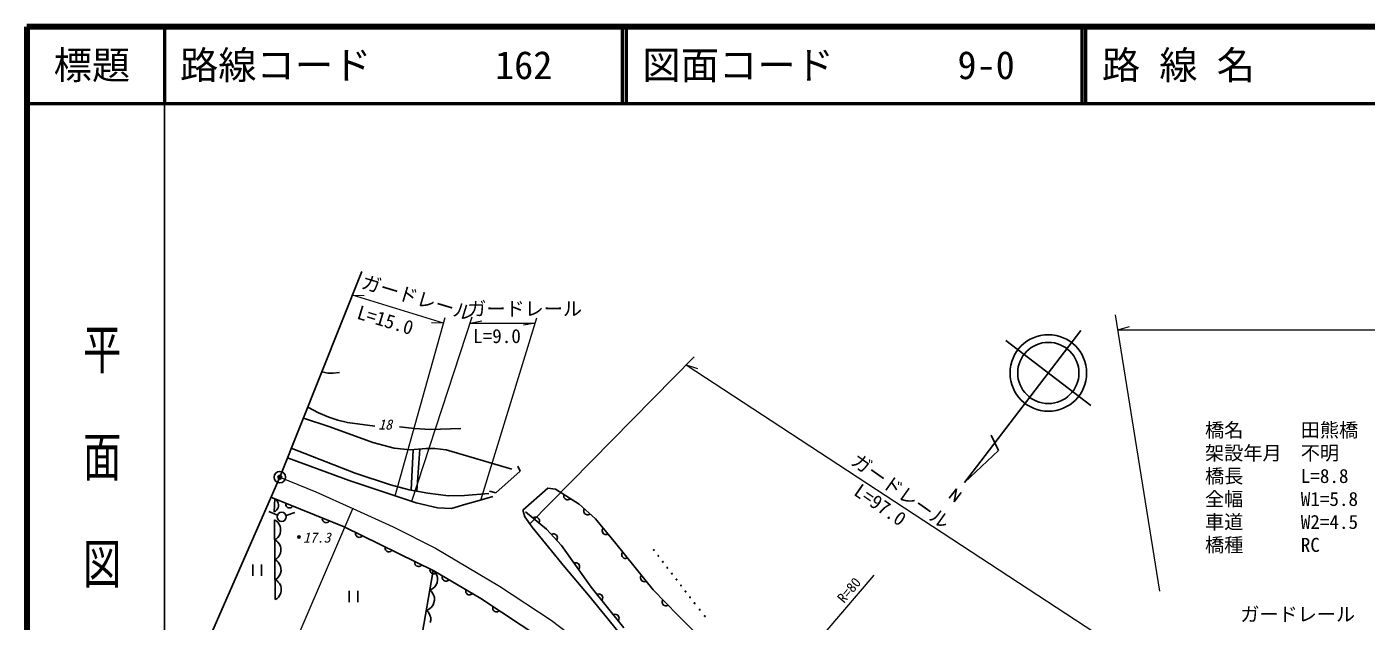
# Model space of a CAD drawing. Units: millimetres, scale not verified. Extents: x 40000 to 680000, y 20000 to 380000.
# Drawn here: x 40000 to 214890, y 302382 to 380000 of the extents above; entities that cross this region are included whole.
import ezdxf
from ezdxf.enums import TextEntityAlignment as Align

# ---------------------------------------------------------------- set-up
doc = ezdxf.new("R2010")
doc.units = ezdxf.units.MM
doc.header["$LTSCALE"] = 1000
doc.header["$PDMODE"] = 32
doc.header["$PDSIZE"] = 500
doc.linetypes.add('CHAIN', pattern=[18.5, 12, -1.5, 3.5, -1.5])
for name, color, linetype, lineweight in [('M-BGD', 7, 'Continuous', 25), ('M-BMK', 2, 'CHAIN', 13), ('M-BMK-OTRS', 5, 'Continuous', 25), ('M-BMK-SRVR', 3, 'Continuous', 25), ('M-STR-HTXT', 7, 'Continuous', 13), ('M-TTL', 2, 'Continuous', 140), ('M-TTL-BAND', 7, 'Continuous', 25), ('M-TTL-LINE', 7, 'Continuous', 50)]:
    doc.layers.add(name, color=color, linetype=linetype, lineweight=lineweight)
doc.layers.add('M-OTRS', color=6, linetype='Continuous')
doc.layers.add('M-TTL-TXT', color=7, linetype='Continuous')
doc.styles.add('@ＭＳ ゴシック', font='')
doc.styles.add('ＭＳ ゴシック', font='')
doc.styles.get('@ＭＳ ゴシック').set_extended_font_data('@MS Gothic')
doc.styles.get('ＭＳ ゴシック').set_extended_font_data('MS Gothic')

msp = doc.modelspace()

# ---------------------------------------------------------------- linework, layer by layer
at = {"layer": 'M-BGD'}
for p, q in [((76114, 328910), (79560, 327773)), ((79560, 327773), (85198, 325712)), ((85198, 325712), (87986, 324985)), ((74036, 323703), (82106, 320742)), ((74541, 324968), (82894, 321712)), ((87986, 324985), (90047, 324743)), ((90047, 324743), (92168, 324924)), ((90447, 324777), (90189, 319484)), ((91311, 324851), (90915, 319357)), ((92168, 324924), (93259, 324924)), ((93259, 324924), (94775, 324743)), ((94775, 324743), (103322, 322257)), ((104413, 321954), (101261, 319166)), ((104110, 322621), (104413, 321954)), ((82106, 320742), (90835, 317832)), ((82894, 321712), (87501, 320196)), ((87501, 320196), (89926, 319530)), ((71885, 318563), (81448, 314715)), ((72369, 318369), (72321, 316685)), ((72536, 318262), (72369, 318369)), ((89926, 319530), (92350, 319105)), ((92350, 319105), (95078, 318742)), ((95078, 318742), (97139, 318802)), ((97139, 318802), (100351, 319045)), ((99079, 318136), (100836, 318681)), ((101261, 319166), (100412, 319348)), ((108017, 319776), (104768, 316866)), ((109035, 319630), (108017, 319776)), ((109035, 319630), (112103, 317681)), ((110116, 318801), (110113, 318685)), ((110113, 318685), (110144, 318547)), ((110147, 318924), (110116, 318801)), ((110144, 318547), (110197, 318442)), ((110197, 318442), (110276, 318344)), ((110276, 318344), (110411, 318258)), ((110789, 318256), (110893, 318308)), ((110893, 318308), (110991, 318388)), ((72729, 316245), (71620, 316702)), ((72321, 316669), (72494, 316766)), ((72494, 316766), (72599, 316865)), ((72635, 318157), (72536, 318262)), ((72599, 316865), (72704, 316998)), ((72734, 318018), (72635, 318157)), ((72704, 316998), (72812, 317199)), ((72830, 317811), (72734, 318018)), ((72812, 317199), (72852, 317402)), ((72858, 317606), (72830, 317811)), ((72852, 317402), (72858, 317606)), ((73812, 317788), (73804, 317662)), ((73804, 317662), (73823, 317546)), ((73823, 317546), (73878, 317416)), ((73853, 316207), (74992, 316586)), ((73878, 317416), (73949, 317323)), ((73949, 317323), (74045, 317241)), ((74045, 317241), (74193, 317182)), ((74193, 317182), (74320, 317174)), ((74320, 317174), (74435, 317192)), ((74435, 317192), (74565, 317248)), ((74565, 317248), (74658, 317318)), ((74658, 317318), (74740, 317414)), ((90835, 317832), (93623, 317166)), ((93623, 317166), (95442, 317105)), ((95442, 317105), (97321, 317651)), ((97321, 317651), (99079, 318136)), ((104768, 316866), (105010, 315993)), ((105114, 316674), (107869, 314385)), ((110411, 318258), (110534, 318228)), ((110534, 318228), (110651, 318225)), ((110651, 318225), (110789, 318256)), ((112103, 317681), (114237, 315742)), ((112749, 316932), (112726, 316818)), ((112726, 316818), (112732, 316677)), ((112732, 316677), (112766, 316565)), ((112800, 317048), (112749, 316932)), ((112766, 316565), (112828, 316455)), ((72347, 315608), (72450, 305222)), ((72608, 315454), (72347, 315608)), ((72766, 315300), (72608, 315454)), ((72924, 315093), (72766, 315300)), ((73083, 314783), (72924, 315093)), ((78594, 315863), (78586, 315737)), ((78586, 315737), (78604, 315622)), ((78604, 315622), (78660, 315492)), ((78660, 315492), (78730, 315399)), ((78730, 315399), (78826, 315317)), ((78826, 315317), (78975, 315257)), ((78975, 315257), (79101, 315250)), ((79101, 315250), (79216, 315268)), ((79216, 315268), (79346, 315323)), ((79346, 315323), (79439, 315394)), ((79439, 315394), (79521, 315490)), ((105010, 315993), (105982, 314651)), ((106214, 315916), (106107, 315849)), ((106324, 315954), (106214, 315916)), ((106465, 315967), (106324, 315954)), ((106581, 315950), (106465, 315967)), ((106698, 315904), (106581, 315950)), ((106821, 315801), (106698, 315904)), ((106888, 315694), (106821, 315801)), ((106876, 315210), (106922, 315328)), ((106927, 315584), (106888, 315694)), ((106922, 315328), (106940, 315443)), ((106940, 315443), (106927, 315584)), ((112828, 316455), (112946, 316347)), ((112946, 316347), (113062, 316296)), ((113062, 316296), (113176, 316273)), ((113176, 316273), (113318, 316280)), ((113318, 316280), (113429, 316313)), ((113429, 316313), (113540, 316375)), ((114237, 315742), (116904, 312541)), ((72373, 313008), (72631, 313167)), ((72631, 313167), (72786, 313324)), ((72786, 313324), (72939, 313534)), ((72939, 313534), (73092, 313847)), ((73138, 314472), (73083, 314783)), ((73092, 313847), (73141, 314160)), ((73141, 314160), (73138, 314472)), ((81448, 314715), (93168, 308955)), ((82933, 313985), (82916, 313859)), ((82916, 313859), (82926, 313743)), ((82926, 313743), (82972, 313609)), ((82972, 313609), (83035, 313511)), ((83035, 313511), (83125, 313422)), ((83125, 313422), (83269, 313352)), ((83269, 313352), (83394, 313335)), ((83394, 313335), (83510, 313345)), ((83510, 313345), (83644, 313390)), ((83644, 313390), (83742, 313454)), ((83742, 313454), (83831, 313544)), ((105982, 314651), (110269, 309432)), ((107869, 314385), (109808, 312290)), ((108614, 313757), (108499, 313705)), ((108728, 313781), (108614, 313757)), ((108869, 313775), (108728, 313781)), ((108981, 313743), (108869, 313775)), ((109092, 313682), (108981, 313743)), ((109201, 313564), (109092, 313682)), ((109178, 312971), (109239, 313082)), ((109253, 313449), (109201, 313564)), ((109239, 313082), (109272, 313194)), ((109277, 313335), (109253, 313449)), ((109272, 313194), (109277, 313335)), ((115145, 314308), (115132, 314167)), ((115132, 314167), (115150, 314052)), ((115183, 314418), (115145, 314308)), ((115150, 314052), (115196, 313934)), ((115250, 314526), (115183, 314418)), ((115196, 313934), (115299, 313811)), ((115299, 313811), (115406, 313745)), ((115406, 313745), (115516, 313706)), ((115516, 313706), (115657, 313693)), ((115657, 313693), (115772, 313711)), ((115772, 313711), (115890, 313757)), ((72634, 312855), (72373, 313008)), ((72792, 312700), (72634, 312855)), ((72950, 312494), (72792, 312700)), ((73109, 312183), (72950, 312494)), ((73164, 311872), (73109, 312183)), ((73118, 311247), (73167, 311560)), ((73167, 311560), (73164, 311872)), ((86801, 312084), (86784, 311958)), ((86784, 311958), (86794, 311842)), ((86794, 311842), (86840, 311708)), ((86840, 311708), (86903, 311610)), ((86903, 311610), (86993, 311522)), ((86993, 311522), (87137, 311451)), ((87137, 311451), (87262, 311434)), ((87262, 311434), (87378, 311444)), ((87378, 311444), (87512, 311489)), ((87512, 311489), (87610, 311553)), ((87610, 311553), (87699, 311643)), ((109808, 312290), (113688, 306820)), ((116904, 312541), (121801, 306480)), ((117746, 311308), (117706, 311199)), ((117814, 311415), (117746, 311308)), ((69503, 309788), (69503, 308288)), ((70643, 308288), (70643, 309788)), ((72398, 310408), (72657, 310567)), ((72660, 310255), (72398, 310408)), ((72657, 310567), (72811, 310724)), ((72817, 310100), (72660, 310255)), ((72811, 310724), (72965, 310934)), ((72975, 309894), (72817, 310100)), ((72965, 310934), (73118, 311247)), ((73134, 309583), (72975, 309894)), ((73190, 309272), (73134, 309583)), ((90669, 310183), (90652, 310057)), ((90652, 310057), (90662, 309941)), ((90662, 309941), (90708, 309807)), ((90708, 309807), (90771, 309709)), ((90771, 309709), (90861, 309621)), ((90861, 309621), (91005, 309550)), ((91246, 309543), (91380, 309588)), ((91380, 309588), (91478, 309652)), ((91478, 309652), (91567, 309742)), ((111580, 310000), (111459, 309963)), ((111696, 310009), (111580, 310000)), ((111835, 309985), (111696, 310009)), ((111942, 309938), (111835, 309985)), ((112044, 309864), (111942, 309938)), ((112137, 309733), (112044, 309864)), ((112174, 309612), (112137, 309733)), ((112183, 309496), (112174, 309612)), ((117706, 311199), (117691, 311058)), ((117691, 311058), (117707, 310943)), ((117707, 310943), (117751, 310824)), ((117751, 310824), (117852, 310700)), ((117852, 310700), (117958, 310631)), ((117958, 310631), (118068, 310591)), ((118068, 310591), (118208, 310576)), ((118208, 310576), (118324, 310593)), ((118324, 310593), (118442, 310637)), ((72424, 307808), (72682, 307967)), ((72686, 307655), (72424, 307808)), ((72682, 307967), (72837, 308124)), ((72837, 308124), (72991, 308334)), ((72991, 308334), (73144, 308647)), ((73144, 308647), (73193, 308960)), ((73193, 308960), (73190, 309272)), ((93052, 309012), (90831, 295976)), ((91005, 309550), (91130, 309533)), ((91130, 309533), (91246, 309543)), ((92661, 309204), (92644, 309078)), ((92661, 309204), (92644, 309078)), ((92644, 309078), (92654, 308962)), ((92644, 309078), (92654, 308962)), ((92654, 308962), (92700, 308828)), ((92654, 308962), (92700, 308828)), ((92700, 308828), (92763, 308730)), ((92700, 308828), (92763, 308730)), ((92763, 308730), (92853, 308642)), ((92763, 308730), (92853, 308642)), ((92853, 308642), (92997, 308571)), ((92853, 308642), (92997, 308571)), ((92997, 308571), (93122, 308554)), ((92997, 308571), (93122, 308554)), ((93282, 308814), (93052, 309012)), ((93122, 308554), (93238, 308564)), ((93122, 308554), (93238, 308564)), ((93168, 308955), (99299, 305347)), ((93238, 308564), (93372, 308609)), ((93238, 308564), (93372, 308609)), ((93410, 308634), (93282, 308814)), ((93372, 308609), (93470, 308673)), ((93372, 308609), (93470, 308673)), ((93529, 308403), (93410, 308634)), ((93470, 308673), (93559, 308763)), ((93470, 308673), (93559, 308763)), ((93630, 308069), (93529, 308403)), ((93629, 307753), (93630, 308069)), ((94270, 308306), (94243, 308183)), ((94243, 308183), (94244, 308066)), ((94244, 308066), (94280, 307929)), ((94280, 307929), (94336, 307827)), ((94336, 307827), (94419, 307731)), ((110269, 309432), (113324, 305796)), ((112037, 309148), (112112, 309250)), ((112112, 309250), (112159, 309356)), ((112159, 309356), (112183, 309496)), ((120154, 308168), (120139, 308027)), ((120139, 308027), (120156, 307912)), ((120194, 308277), (120154, 308168)), ((120156, 307912), (120200, 307793)), ((120263, 308384), (120194, 308277)), ((72843, 307500), (72686, 307655)), ((73001, 307294), (72843, 307500)), ((73160, 306983), (73001, 307294)), ((73215, 306672), (73160, 306983)), ((73169, 306047), (73218, 306360)), ((73218, 306360), (73215, 306672)), ((82097, 306364), (82097, 304864)), ((83237, 304864), (83237, 306364)), ((92615, 306449), (92898, 306559)), ((92854, 306244), (92615, 306449)), ((92987, 306057), (92854, 306244)), ((92898, 306559), (93078, 306686)), ((93078, 306686), (93267, 306865)), ((93267, 306865), (93473, 307147)), ((93473, 307147), (93576, 307445)), ((93576, 307445), (93629, 307753)), ((94419, 307731), (94557, 307650)), ((94557, 307650), (94680, 307624)), ((94680, 307624), (94797, 307625)), ((94797, 307625), (94934, 307660)), ((94934, 307660), (95036, 307716)), ((95036, 307716), (95132, 307799)), ((97335, 306502), (97309, 306379)), ((97309, 306379), (97310, 306262)), ((97310, 306262), (97345, 306125)), ((97345, 306125), (97401, 306023)), ((113688, 306820), (117973, 301510)), ((120200, 307793), (120300, 307669)), ((120300, 307669), (120407, 307601)), ((120407, 307601), (120517, 307561)), ((120517, 307561), (120657, 307546)), ((120657, 307546), (120773, 307562)), ((120773, 307562), (120891, 307606)), ((121801, 306480), (125002, 303182)), ((72450, 305208), (72708, 305367)), ((72708, 305367), (72863, 305524)), ((72863, 305524), (73016, 305734)), ((73016, 305734), (73169, 306047)), ((92838, 304220), (93052, 304512)), ((93110, 305817), (92987, 306057)), ((93052, 304512), (93160, 304822)), ((93215, 305470), (93110, 305817)), ((93160, 304822), (93214, 305142)), ((93214, 305142), (93215, 305470)), ((97401, 306023), (97484, 305927)), ((97484, 305927), (97622, 305846)), ((97622, 305846), (97746, 305820)), ((97746, 305820), (97862, 305821)), ((97862, 305821), (97999, 305856)), ((97999, 305856), (98101, 305912)), ((98101, 305912), (98197, 305995)), ((99299, 305347), (107262, 300088)), ((113324, 305796), (115846, 302692)), ((114564, 305926), (114445, 305882)), ((114679, 305942), (114564, 305926)), ((114820, 305927), (114679, 305942)), ((114929, 305887), (114820, 305927)), ((115036, 305819), (114929, 305887)), ((115136, 305694), (115036, 305819)), ((115073, 305104), (115141, 305210)), ((115180, 305576), (115136, 305694)), ((115141, 305210), (115181, 305320)), ((115196, 305460), (115180, 305576)), ((115181, 305320), (115196, 305460)), ((122965, 304965), (122963, 304823)), ((122963, 304823), (122990, 304710)), ((122995, 305077), (122965, 304965)), ((122990, 304710), (123044, 304596)), ((123053, 305190), (122995, 305077)), ((123044, 304596), (123156, 304481)), ((123156, 304481), (123268, 304423)), ((123268, 304423), (123381, 304393)), ((123381, 304393), (123522, 304391)), ((123522, 304391), (123636, 304417)), ((123636, 304417), (123750, 304472)), ((92162, 303787), (92455, 303901)), ((92392, 303590), (92162, 303787)), ((92519, 303410), (92392, 303590)), ((92455, 303901), (92642, 304034)), ((92638, 303178), (92519, 303410)), ((92740, 302845), (92638, 303178)), ((92642, 304034), (92838, 304220)), ((92739, 302528), (92740, 302845)), ((100839, 304185), (100834, 304069)), ((100834, 304069), (100863, 303930)), ((100872, 304308), (100839, 304185)), ((100863, 303930), (100913, 303825)), ((100913, 303825), (100991, 303726)), ((100991, 303726), (101125, 303638)), ((101125, 303638), (101247, 303605)), ((101247, 303605), (101363, 303600)), ((101363, 303600), (101502, 303628)), ((101502, 303628), (101607, 303678)), ((101607, 303678), (101707, 303757)), ((115846, 302692), (119919, 297697)), ((116706, 303271), (116588, 303227)), ((116822, 303287), (116706, 303271)), ((116962, 303272), (116822, 303287)), ((117072, 303232), (116962, 303272)), ((117178, 303164), (117072, 303232)), ((117279, 303039), (117178, 303164)), ((117323, 302921), (117279, 303039)), ((117284, 302555), (117324, 302665)), ((117339, 302805), (117323, 302921)), ((117324, 302665), (117339, 302805)), ((125002, 303182), (130160, 298027)), ((92686, 302221), (92739, 302528)), ((117216, 302449), (117284, 302555))]:
    msp.add_line(p, q, dxfattribs=at)
for points in [[(78521, 334942), (79307, 334775), (80018, 334752), (80833, 334865)], [(76681, 330331), (78101, 329592), (79451, 329005), (80592, 328630), (81856, 328325), (85440, 327834)], [(88653, 327773), (90642, 327550), (92681, 327433), (96654, 327531)]]:
    msp.add_lwpolyline(points, dxfattribs=at)
for centre, radius in [((73284, 316017), 600), ((75538, 313362), 150), ((75538, 313362), 90), ((75538, 313362), 30), ((121868, 311685), 50), ((122460, 310912), 50), ((123052, 310139), 50), ((123644, 309366), 50), ((124235, 308593), 50), ((124827, 307821), 50), ((125419, 307048), 50), ((126011, 306275), 50), ((126603, 305502), 50), ((127195, 304729), 50), ((127861, 303891), 50), ((128527, 303052), 50)]:
    msp.add_circle(centre, radius, dxfattribs=at)
at = {"layer": 'M-BMK'}
for p, q in [((73032, 321188), (77729, 319297)), ((77729, 319297), (82578, 317115)), ((82578, 317115), (87851, 314690)), ((87851, 314690), (93367, 311902)), ((93367, 311902), (101736, 306957)), ((101736, 306957), (108461, 302514)), ((108461, 302514), (114814, 297713))]:
    msp.add_line(p, q, dxfattribs=at)
at = {"layer": 'M-BMK-OTRS'}
for q in [(83746, 348037), (62673, 297485)]:
    msp.add_line((73032, 321188), q, dxfattribs=at)
at = {"layer": 'M-BMK-SRVR'}
for p, q in [((162450, 320497), (177636, 340356)), ((167824, 339048), (178945, 330543)), ((166889, 324656), (165908, 326665)), ((162450, 320497), (166889, 324656)), ((161373, 319688), (160438, 318453)), ((161069, 317972), (161373, 319688)), ((162006, 319198), (161069, 317972))]:
    msp.add_line(p, q, dxfattribs=at)
for centre, radius in [((173384, 334795), 5000), ((173384, 334795), 4000), ((73032, 321188), 750), ((73032, 321188), 30)]:
    msp.add_circle(centre, radius, dxfattribs=at)
at = {"layer": 'M-OTRS'}
msp.add_point((73032, 321188), dxfattribs=at)
at = {"layer": 'M-STR-HTXT'}
for p, q in [((82513, 344946), (84070, 344910)), ((94403, 341317), (82513, 344946)), ((88109, 318741), (94609, 342059)), ((98122, 342067), (90243, 318030)), ((94403, 341317), (92845, 341353)), ((97876, 341317), (99406, 341613)), ((97876, 341317), (106377, 341317)), ((99299, 318204), (106585, 341996)), ((106377, 341317), (104848, 341022)), ((187939, 306324), (182149, 342389)), ((182464, 340426), (183964, 340847)), ((182464, 340426), (326945, 340507)), ((105668, 315085), (127146, 336903)), ((126098, 335839), (127584, 335369)), ((126098, 335839), (185624, 296899)), ((82562, 317122), (70483, 289121)), ((150580, 308374), (130310, 284661))]:
    msp.add_line(p, q, dxfattribs=at)
at = {"layer": 'M-TTL'}
for p, q in [((40000, 380000), (40000, 20000)), ((680000, 380000), (40000, 380000))]:
    msp.add_line(p, q, dxfattribs=at)
at = {"layer": 'M-TTL-BAND'}
msp.add_line((58000, 370000), (58000, 20000), dxfattribs=at)
at = {"layer": 'M-TTL-LINE'}
for p, q in [((58000, 380000), (58000, 370000)), ((117750, 380000), (117750, 370000)), ((118250, 380000), (118250, 370000)), ((177750, 380000), (177750, 370000)), ((178250, 380000), (178250, 370000)), ((40000, 370000), (680000, 370000))]:
    msp.add_line(p, q, dxfattribs=at)

# ---------------------------------------------------------------- texts
at = {"layer": 'M-BGD', "style": 'ＭＳ ゴシック', "oblique": 15}
for s, p in [('18', (85899, 327014)), ('17.3', (76076, 312248))]:
    msp.add_text(s, height=1320, dxfattribs=at).set_placement(p, align=Align.BOTTOM_LEFT)
at = {"layer": 'M-STR-HTXT', "style": 'ＭＳ ゴシック'}
for s, height, rotation, p in [('ガードレール', 1833, 343.2, (83383, 345386)), ('L=15.0', 1833, 343.1, (82822, 341390)), ('ガードレール', 1833, 324.7, (147138, 322519)), ('L=97.0', 1833, 325.3, (147532, 318506)), ('R=80', 1320, 49.9, (147010, 304389))]:
    msp.add_text(s, height=height, rotation=rotation, dxfattribs=at).set_placement(p, align=Align.BOTTOM_LEFT)
for s, p in [('ガードレール', (97507, 341725)), ('L=9.0', (98279, 338149)), ('橋名\u3000\u3000\u3000田熊橋', (193843, 325881)), ('架設年月\u3000不明', (193843, 322881)), ('橋長\u3000\u3000\u3000L=8.8', (193843, 319881)), ('全幅\u3000\u3000\u3000W1=5.8', (193843, 316881)), ('車道\u3000\u3000\u3000W2=4.5', (193843, 313881)), ('橋種\u3000\u3000\u3000RC', (193843, 310881)), ('ガードレール', (198443, 301825))]:
    msp.add_text(s, height=1833, dxfattribs=at).set_placement(p, align=Align.BOTTOM_LEFT)
at = {"layer": 'M-TTL-BAND', "style": '@ＭＳ ゴシック', "width": 1.4}
msp.add_text('平  面  図', height=3666, rotation=270, dxfattribs=at).set_placement((49777, 306475), align=Align.MIDDLE_RIGHT)
at = {"layer": 'M-TTL-TXT', "style": 'ＭＳ ゴシック'}
msp.add_text('標題', height=3666, dxfattribs=at).set_placement((48500, 375000), align=Align.MIDDLE_CENTER)
for s, p in [('路線コード', (60000, 375000)), ('162', (101142, 375000)), ('図面コード', (120380, 375000)), ('9-0', (161521, 375000)), ('路 線 名', (180380, 375000))]:
    msp.add_text(s, height=3666, dxfattribs=at).set_placement(p, align=Align.MIDDLE_LEFT)

doc.saveas('drawing.dxf')
